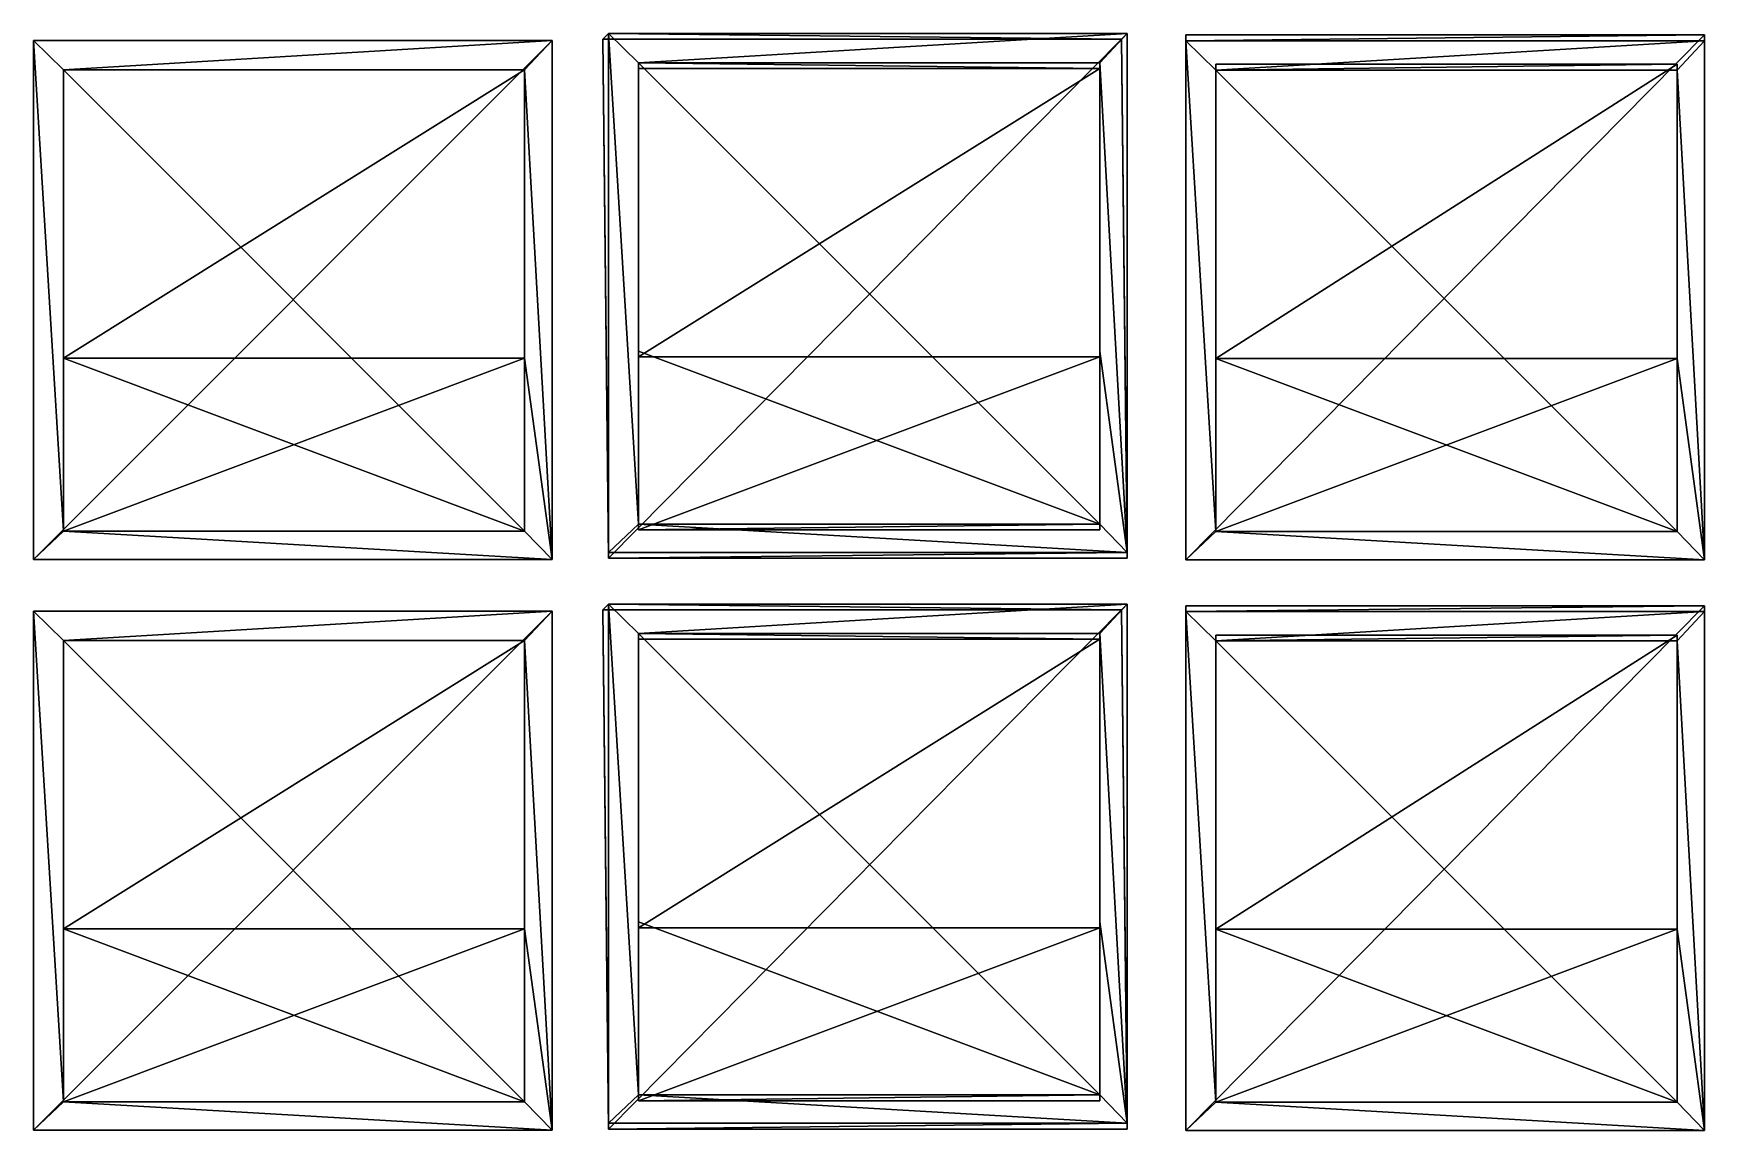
# Model space of a CAD drawing. Header units: metres. Extents: x 0 to 99.4, y 0 to 49.2.
# Drawn here: x 50 to 78.99, y 30.14 to 49.17 of the extents above; entities that cross this region are included whole.
import ezdxf

# ---------------------------------------------------------------- set-up
doc = ezdxf.new("R2010")
doc.units = ezdxf.units.M

msp = doc.modelspace()

# ---------------------------------------------------------------- meshes
at = {"layer": 'Layer0'}
mesh = msp.add_polyface(dxfattribs=at)
corners = [(50, 49.046, 1), (59, 49.046), (50, 49.046), (59, 49.046, 1)]
mesh.append_faces([[corners[k] for k in face] for face in [(0, 1, 2), (1, 0, 3)]], dxfattribs={"vtx0": -1})
mesh = msp.add_polyface(dxfattribs=at)
corners = [(50, 40.046, 1), (50.522, 40.537, 1), (50, 49.046, 1), (59, 40.046, 1), (58.522, 40.537, 1), (58.522, 43.537, 1), (58.522, 48.537, 1), (50.522, 48.537, 1), (59, 49.046, 1), (50.522, 43.537, 1)]
mesh.append_faces([[corners[k] for k in face] for face in [(7, 1, 9)]], dxfattribs={"vtx0": -1})
mesh.append_faces([[corners[k] for k in face] for face in [(0, 1, 2), (1, 3, 4), (4, 3, 5), (5, 3, 6), (2, 7, 8), (8, 6, 3)]], dxfattribs={"vtx0": -1, "vtx1": -1})
mesh.append_faces([[corners[k] for k in face] for face in [(7, 2, 1)]], dxfattribs={"vtx0": -1, "vtx1": -1, "vtx2": -1})
mesh.append_faces([[corners[k] for k in face] for face in [(1, 0, 3), (8, 7, 6)]], dxfattribs={"vtx0": -1, "vtx2": -1})
mesh = msp.add_polyface(dxfattribs=at)
corners = [(50, 49.046, 1), (50, 40.046), (50, 40.046, 1), (50, 49.046)]
mesh.append_faces([[corners[k] for k in face] for face in [(0, 1, 2), (1, 0, 3)]], dxfattribs={"vtx0": -1})
mesh = msp.add_polyface(dxfattribs=at)
corners = [(59, 49.046), (50, 40.046), (50, 49.046), (59, 40.046)]
mesh.append_faces([[corners[k] for k in face] for face in [(0, 1, 2), (1, 0, 3)]], dxfattribs={"vtx0": -1})
mesh = msp.add_polyface(dxfattribs=at)
corners = [(59, 49.046), (59, 40.046, 1), (59, 40.046), (59, 49.046, 1)]
mesh.append_faces([[corners[k] for k in face] for face in [(0, 1, 2), (1, 0, 3)]], dxfattribs={"vtx0": -1})
mesh = msp.add_polyface(dxfattribs=at)
corners = [(59.977, 49.166, 1), (68.877, 49.066), (59.877, 49.066), (68.977, 49.166, 1)]
mesh.append_faces([[corners[k] for k in face] for face in [(0, 1, 2), (1, 0, 3)]], dxfattribs={"vtx0": -1})
mesh = msp.add_polyface(dxfattribs=at)
corners = [(59.977, 49.166, 1), (59.877, 49.066), (59.977, 40.166, 1)]
mesh.append_faces([[corners[k] for k in face] for face in [(0, 1, 2)]])
mesh = msp.add_polyface(dxfattribs=at)
corners = [(68.877, 49.066), (59.977, 40.066), (59.877, 49.066), (68.977, 40.066)]
mesh.append_faces([[corners[k] for k in face] for face in [(0, 1, 2), (1, 0, 3)]], dxfattribs={"vtx0": -1})
mesh = msp.add_polyface(dxfattribs=at)
corners = [(59.877, 49.066), (59.977, 40.066), (59.977, 40.166, 1)]
mesh.append_faces([[corners[k] for k in face] for face in [(0, 1, 2)]])
mesh = msp.add_polyface(dxfattribs=at)
corners = [(59.977, 40.166, 1), (60.499, 40.657, 1), (59.977, 49.166, 1), (68.977, 40.166, 1), (68.499, 40.657, 1), (68.499, 43.657, 1), (68.499, 48.657, 1), (60.499, 48.657, 1), (68.977, 49.166, 1), (60.499, 43.657, 1)]
mesh.append_faces([[corners[k] for k in face] for face in [(7, 1, 9)]], dxfattribs={"vtx0": -1})
mesh.append_faces([[corners[k] for k in face] for face in [(0, 1, 2), (1, 3, 4), (4, 3, 5), (5, 3, 6), (2, 7, 8), (8, 6, 3)]], dxfattribs={"vtx0": -1, "vtx1": -1})
mesh.append_faces([[corners[k] for k in face] for face in [(7, 2, 1)]], dxfattribs={"vtx0": -1, "vtx1": -1, "vtx2": -1})
mesh.append_faces([[corners[k] for k in face] for face in [(1, 0, 3), (8, 7, 6)]], dxfattribs={"vtx0": -1, "vtx2": -1})
mesh = msp.add_polyface(dxfattribs=at)
corners = [(68.977, 49.166, 1), (68.977, 40.166, 1), (68.877, 49.066)]
mesh.append_faces([[corners[k] for k in face] for face in [(0, 1, 2)]])
mesh = msp.add_polyface(dxfattribs=at)
corners = [(68.877, 49.066), (68.977, 40.166, 1), (68.977, 40.066)]
mesh.append_faces([[corners[k] for k in face] for face in [(0, 1, 2)]])
mesh = msp.add_polyface(dxfattribs=at)
corners = [(69.992, 49.04, 1), (78.992, 49.14), (69.992, 49.14), (78.992, 49.04, 1)]
mesh.append_faces([[corners[k] for k in face] for face in [(0, 1, 2), (1, 0, 3)]], dxfattribs={"vtx0": -1})
mesh = msp.add_polyface(dxfattribs=at)
corners = [(69.992, 49.04, 1), (69.992, 40.04), (69.992, 40.04, 1), (69.992, 49.14)]
mesh.append_faces([[corners[k] for k in face] for face in [(0, 1, 2), (1, 0, 3)]], dxfattribs={"vtx0": -1})
mesh = msp.add_polyface(dxfattribs=at)
corners = [(78.992, 49.14), (69.992, 40.04), (69.992, 49.14), (78.992, 40.04)]
mesh.append_faces([[corners[k] for k in face] for face in [(0, 1, 2), (1, 0, 3)]], dxfattribs={"vtx0": -1})
mesh = msp.add_polyface(dxfattribs=at)
corners = [(69.992, 40.04, 1), (70.515, 40.531, 1), (69.992, 49.04, 1), (78.992, 40.04, 1), (78.515, 40.531, 1), (78.515, 43.531, 1), (78.515, 48.531, 1), (70.515, 48.531, 1), (78.992, 49.04, 1), (70.515, 43.531, 1)]
mesh.append_faces([[corners[k] for k in face] for face in [(7, 1, 9)]], dxfattribs={"vtx0": -1})
mesh.append_faces([[corners[k] for k in face] for face in [(0, 1, 2), (1, 3, 4), (4, 3, 5), (5, 3, 6), (2, 7, 8), (8, 6, 3)]], dxfattribs={"vtx0": -1, "vtx1": -1})
mesh.append_faces([[corners[k] for k in face] for face in [(7, 2, 1)]], dxfattribs={"vtx0": -1, "vtx1": -1, "vtx2": -1})
mesh.append_faces([[corners[k] for k in face] for face in [(1, 0, 3), (8, 7, 6)]], dxfattribs={"vtx0": -1, "vtx2": -1})
mesh = msp.add_polyface(dxfattribs=at)
corners = [(78.992, 49.14), (78.992, 40.04, 1), (78.992, 40.04), (78.992, 49.04, 1)]
mesh.append_faces([[corners[k] for k in face] for face in [(0, 1, 2), (1, 0, 3)]], dxfattribs={"vtx0": -1})
mesh = msp.add_polyface(dxfattribs=at)
corners = [(58.522, 48.537, 3), (50.522, 48.537, 1), (58.522, 48.537, 1), (50.522, 48.537, 3)]
mesh.append_faces([[corners[k] for k in face] for face in [(0, 1, 2), (1, 0, 3)]], dxfattribs={"vtx0": -1})
mesh = msp.add_polyface(dxfattribs=at)
corners = [(58.522, 48.537, 3), (50.522, 43.537, 3), (50.522, 48.537, 3), (58.522, 43.537, 3)]
mesh.append_faces([[corners[k] for k in face] for face in [(0, 1, 2), (1, 0, 3)]], dxfattribs={"vtx0": -1})
mesh = msp.add_polyface(dxfattribs=at)
corners = [(58.522, 40.537, 1), (50.522, 43.537, 1), (50.522, 40.537, 1), (50.522, 48.537, 1), (58.522, 48.537, 1), (58.522, 43.537, 1)]
mesh.append_faces([[corners[k] for k in face] for face in [(0, 1, 2), (4, 0, 5)]], dxfattribs={"vtx0": -1})
mesh.append_faces([[corners[k] for k in face] for face in [(1, 0, 3), (3, 0, 4)]], dxfattribs={"vtx0": -1, "vtx1": -1})
mesh = msp.add_polyface(dxfattribs=at)
corners = [(50.522, 48.537, 1), (50.522, 43.537, 3), (50.522, 43.537, 1), (50.522, 48.537, 3)]
mesh.append_faces([[corners[k] for k in face] for face in [(0, 1, 2), (1, 0, 3)]], dxfattribs={"vtx0": -1})
mesh = msp.add_polyface(dxfattribs=at)
corners = [(58.522, 48.537, 3), (58.522, 43.537, 1), (58.522, 43.537, 3), (58.522, 48.537, 1)]
mesh.append_faces([[corners[k] for k in face] for face in [(0, 1, 2), (1, 0, 3)]], dxfattribs={"vtx0": -1})
mesh = msp.add_polyface(dxfattribs=at)
corners = [(68.499, 48.557, 3), (60.499, 48.657, 1), (68.499, 48.657, 1), (60.499, 48.557, 3)]
mesh.append_faces([[corners[k] for k in face] for face in [(0, 1, 2), (1, 0, 3)]], dxfattribs={"vtx0": -1})
mesh = msp.add_polyface(dxfattribs=at)
corners = [(60.499, 43.657, 1), (60.499, 48.557, 3), (60.499, 43.557, 3), (60.499, 48.657, 1)]
mesh.append_faces([[corners[k] for k in face] for face in [(0, 1, 2), (1, 0, 3)]], dxfattribs={"vtx0": -1})
mesh = msp.add_polyface(dxfattribs=at)
corners = [(68.499, 40.657, 1), (60.499, 43.657, 1), (60.499, 40.657, 1), (60.499, 48.657, 1), (68.499, 48.657, 1), (68.499, 43.657, 1)]
mesh.append_faces([[corners[k] for k in face] for face in [(0, 1, 2), (4, 0, 5)]], dxfattribs={"vtx0": -1})
mesh.append_faces([[corners[k] for k in face] for face in [(1, 0, 3), (3, 0, 4)]], dxfattribs={"vtx0": -1, "vtx1": -1})
mesh = msp.add_polyface(dxfattribs=at)
corners = [(68.499, 48.557, 3), (60.499, 43.557, 3), (60.499, 48.557, 3), (68.499, 43.557, 3)]
mesh.append_faces([[corners[k] for k in face] for face in [(0, 1, 2), (1, 0, 3)]], dxfattribs={"vtx0": -1})
mesh = msp.add_polyface(dxfattribs=at)
corners = [(68.499, 48.557, 3), (68.499, 43.657, 1), (68.499, 43.557, 3), (68.499, 48.657, 1)]
mesh.append_faces([[corners[k] for k in face] for face in [(0, 1, 2), (1, 0, 3)]], dxfattribs={"vtx0": -1})
mesh = msp.add_polyface(dxfattribs=at)
corners = [(70.515, 48.531, 1), (70.515, 43.531, 3), (70.515, 43.531, 1), (70.515, 48.631, 3)]
mesh.append_faces([[corners[k] for k in face] for face in [(0, 1, 2), (1, 0, 3)]], dxfattribs={"vtx0": -1})
mesh = msp.add_polyface(dxfattribs=at)
corners = [(78.515, 48.631, 3), (70.515, 48.531, 1), (78.515, 48.531, 1), (70.515, 48.631, 3)]
mesh.append_faces([[corners[k] for k in face] for face in [(0, 1, 2), (1, 0, 3)]], dxfattribs={"vtx0": -1})
mesh = msp.add_polyface(dxfattribs=at)
corners = [(78.515, 48.631, 3), (70.515, 43.531, 3), (70.515, 48.631, 3), (78.515, 43.531, 3)]
mesh.append_faces([[corners[k] for k in face] for face in [(0, 1, 2), (1, 0, 3)]], dxfattribs={"vtx0": -1})
mesh = msp.add_polyface(dxfattribs=at)
corners = [(78.515, 40.531, 1), (70.515, 43.531, 1), (70.515, 40.531, 1), (70.515, 48.531, 1), (78.515, 48.531, 1), (78.515, 43.531, 1)]
mesh.append_faces([[corners[k] for k in face] for face in [(0, 1, 2), (4, 0, 5)]], dxfattribs={"vtx0": -1})
mesh.append_faces([[corners[k] for k in face] for face in [(1, 0, 3), (3, 0, 4)]], dxfattribs={"vtx0": -1, "vtx1": -1})
mesh = msp.add_polyface(dxfattribs=at)
corners = [(78.515, 48.631, 3), (78.515, 43.531, 1), (78.515, 43.531, 3), (78.515, 48.531, 1)]
mesh.append_faces([[corners[k] for k in face] for face in [(0, 1, 2), (1, 0, 3)]], dxfattribs={"vtx0": -1})
mesh = msp.add_polyface(dxfattribs=at)
corners = [(50.522, 43.537, 1), (50.522, 40.537, 2), (50.522, 40.537, 1), (50.522, 43.537, 3)]
mesh.append_faces([[corners[k] for k in face] for face in [(0, 1, 2), (1, 0, 3)]], dxfattribs={"vtx0": -1})
mesh = msp.add_polyface(dxfattribs=at)
corners = [(58.522, 43.537, 3), (50.522, 40.537, 2), (50.522, 43.537, 3), (58.522, 40.537, 2)]
mesh.append_faces([[corners[k] for k in face] for face in [(0, 1, 2), (1, 0, 3)]], dxfattribs={"vtx0": -1})
mesh = msp.add_polyface(dxfattribs=at)
corners = [(58.522, 43.537, 3), (58.522, 40.537, 1), (58.522, 40.537, 2), (58.522, 43.537, 1)]
mesh.append_faces([[corners[k] for k in face] for face in [(0, 1, 2), (1, 0, 3)]], dxfattribs={"vtx0": -1})
mesh = msp.add_polyface(dxfattribs=at)
corners = [(60.499, 40.657, 1), (60.499, 43.557, 3), (60.499, 40.557, 2), (60.499, 43.657, 1)]
mesh.append_faces([[corners[k] for k in face] for face in [(0, 1, 2), (1, 0, 3)]], dxfattribs={"vtx0": -1})
mesh = msp.add_polyface(dxfattribs=at)
corners = [(68.499, 43.557, 3), (60.499, 40.557, 2), (60.499, 43.557, 3), (68.499, 40.557, 2)]
mesh.append_faces([[corners[k] for k in face] for face in [(0, 1, 2), (1, 0, 3)]], dxfattribs={"vtx0": -1})
mesh = msp.add_polyface(dxfattribs=at)
corners = [(68.499, 43.557, 3), (68.499, 40.657, 1), (68.499, 40.557, 2), (68.499, 43.657, 1)]
mesh.append_faces([[corners[k] for k in face] for face in [(0, 1, 2), (1, 0, 3)]], dxfattribs={"vtx0": -1})
mesh = msp.add_polyface(dxfattribs=at)
corners = [(70.515, 43.531, 1), (70.515, 40.531, 2), (70.515, 40.531, 1), (70.515, 43.531, 3)]
mesh.append_faces([[corners[k] for k in face] for face in [(0, 1, 2), (1, 0, 3)]], dxfattribs={"vtx0": -1})
mesh = msp.add_polyface(dxfattribs=at)
corners = [(78.515, 43.531, 3), (70.515, 40.531, 2), (70.515, 43.531, 3), (78.515, 40.531, 2)]
mesh.append_faces([[corners[k] for k in face] for face in [(0, 1, 2), (1, 0, 3)]], dxfattribs={"vtx0": -1})
mesh = msp.add_polyface(dxfattribs=at)
corners = [(78.515, 43.531, 3), (78.515, 40.531, 1), (78.515, 40.531, 2), (78.515, 43.531, 1)]
mesh.append_faces([[corners[k] for k in face] for face in [(0, 1, 2), (1, 0, 3)]], dxfattribs={"vtx0": -1})
mesh = msp.add_polyface(dxfattribs=at)
corners = [(60.499, 40.557, 2), (68.499, 40.657, 1), (60.499, 40.657, 1), (68.499, 40.557, 2)]
mesh.append_faces([[corners[k] for k in face] for face in [(0, 1, 2), (1, 0, 3)]], dxfattribs={"vtx0": -1})
mesh = msp.add_polyface(dxfattribs=at)
corners = [(50.522, 40.537, 2), (58.522, 40.537, 1), (50.522, 40.537, 1), (58.522, 40.537, 2)]
mesh.append_faces([[corners[k] for k in face] for face in [(0, 1, 2), (1, 0, 3)]], dxfattribs={"vtx0": -1})
mesh = msp.add_polyface(dxfattribs=at)
corners = [(70.515, 40.531, 2), (78.515, 40.531, 1), (70.515, 40.531, 1), (78.515, 40.531, 2)]
mesh.append_faces([[corners[k] for k in face] for face in [(0, 1, 2), (1, 0, 3)]], dxfattribs={"vtx0": -1})
mesh = msp.add_polyface(dxfattribs=at)
corners = [(59, 40.046, 1), (50, 40.046), (59, 40.046), (50, 40.046, 1)]
mesh.append_faces([[corners[k] for k in face] for face in [(0, 1, 2), (1, 0, 3)]], dxfattribs={"vtx0": -1})
mesh = msp.add_polyface(dxfattribs=at)
corners = [(68.977, 40.166, 1), (59.977, 40.066), (68.977, 40.066), (59.977, 40.166, 1)]
mesh.append_faces([[corners[k] for k in face] for face in [(0, 1, 2), (1, 0, 3)]], dxfattribs={"vtx0": -1})
mesh = msp.add_polyface(dxfattribs=at)
corners = [(78.992, 40.04, 1), (69.992, 40.04), (78.992, 40.04), (69.992, 40.04, 1)]
mesh.append_faces([[corners[k] for k in face] for face in [(0, 1, 2), (1, 0, 3)]], dxfattribs={"vtx0": -1})
mesh = msp.add_polyface(dxfattribs=at)
corners = [(50, 39.151, 1), (59, 39.151), (50, 39.151), (59, 39.151, 1)]
mesh.append_faces([[corners[k] for k in face] for face in [(0, 1, 2), (1, 0, 3)]], dxfattribs={"vtx0": -1})
mesh = msp.add_polyface(dxfattribs=at)
corners = [(59, 39.151), (50, 30.151), (50, 39.151), (59, 30.151)]
mesh.append_faces([[corners[k] for k in face] for face in [(0, 1, 2), (1, 0, 3)]], dxfattribs={"vtx0": -1})
mesh = msp.add_polyface(dxfattribs=at)
corners = [(50, 39.151, 1), (50, 30.151), (50, 30.151, 1), (50, 39.151)]
mesh.append_faces([[corners[k] for k in face] for face in [(0, 1, 2), (1, 0, 3)]], dxfattribs={"vtx0": -1})
mesh = msp.add_polyface(dxfattribs=at)
corners = [(50, 30.151, 1), (50.522, 30.642, 1), (50, 39.151, 1), (59, 30.151, 1), (58.522, 30.642, 1), (58.522, 33.642, 1), (58.522, 38.642, 1), (50.522, 38.642, 1), (59, 39.151, 1), (50.522, 33.642, 1)]
mesh.append_faces([[corners[k] for k in face] for face in [(7, 1, 9)]], dxfattribs={"vtx0": -1})
mesh.append_faces([[corners[k] for k in face] for face in [(0, 1, 2), (1, 3, 4), (4, 3, 5), (5, 3, 6), (2, 7, 8), (8, 6, 3)]], dxfattribs={"vtx0": -1, "vtx1": -1})
mesh.append_faces([[corners[k] for k in face] for face in [(7, 2, 1)]], dxfattribs={"vtx0": -1, "vtx1": -1, "vtx2": -1})
mesh.append_faces([[corners[k] for k in face] for face in [(1, 0, 3), (8, 7, 6)]], dxfattribs={"vtx0": -1, "vtx2": -1})
mesh = msp.add_polyface(dxfattribs=at)
corners = [(59, 39.151), (59, 30.151, 1), (59, 30.151), (59, 39.151, 1)]
mesh.append_faces([[corners[k] for k in face] for face in [(0, 1, 2), (1, 0, 3)]], dxfattribs={"vtx0": -1})
mesh = msp.add_polyface(dxfattribs=at)
corners = [(59.977, 39.271, 1), (68.877, 39.171), (59.877, 39.171), (68.977, 39.271, 1)]
mesh.append_faces([[corners[k] for k in face] for face in [(0, 1, 2), (1, 0, 3)]], dxfattribs={"vtx0": -1})
mesh = msp.add_polyface(dxfattribs=at)
corners = [(59.977, 39.271, 1), (59.877, 39.171), (59.977, 30.271, 1)]
mesh.append_faces([[corners[k] for k in face] for face in [(0, 1, 2)]])
mesh = msp.add_polyface(dxfattribs=at)
corners = [(68.877, 39.171), (59.977, 30.171), (59.877, 39.171), (68.977, 30.171)]
mesh.append_faces([[corners[k] for k in face] for face in [(0, 1, 2), (1, 0, 3)]], dxfattribs={"vtx0": -1})
mesh = msp.add_polyface(dxfattribs=at)
corners = [(59.877, 39.171), (59.977, 30.171), (59.977, 30.271, 1)]
mesh.append_faces([[corners[k] for k in face] for face in [(0, 1, 2)]])
mesh = msp.add_polyface(dxfattribs=at)
corners = [(59.977, 30.271, 1), (60.499, 30.762, 1), (59.977, 39.271, 1), (68.977, 30.271, 1), (68.499, 30.762, 1), (68.499, 33.762, 1), (68.499, 38.762, 1), (60.499, 38.762, 1), (68.977, 39.271, 1), (60.499, 33.762, 1)]
mesh.append_faces([[corners[k] for k in face] for face in [(7, 1, 9)]], dxfattribs={"vtx0": -1})
mesh.append_faces([[corners[k] for k in face] for face in [(0, 1, 2), (1, 3, 4), (4, 3, 5), (5, 3, 6), (2, 7, 8), (8, 6, 3)]], dxfattribs={"vtx0": -1, "vtx1": -1})
mesh.append_faces([[corners[k] for k in face] for face in [(7, 2, 1)]], dxfattribs={"vtx0": -1, "vtx1": -1, "vtx2": -1})
mesh.append_faces([[corners[k] for k in face] for face in [(1, 0, 3), (8, 7, 6)]], dxfattribs={"vtx0": -1, "vtx2": -1})
mesh = msp.add_polyface(dxfattribs=at)
corners = [(68.977, 39.271, 1), (68.977, 30.271, 1), (68.877, 39.171)]
mesh.append_faces([[corners[k] for k in face] for face in [(0, 1, 2)]])
mesh = msp.add_polyface(dxfattribs=at)
corners = [(68.877, 39.171), (68.977, 30.271, 1), (68.977, 30.171)]
mesh.append_faces([[corners[k] for k in face] for face in [(0, 1, 2)]])
mesh = msp.add_polyface(dxfattribs=at)
corners = [(69.992, 39.145, 1), (78.992, 39.245), (69.992, 39.245), (78.992, 39.145, 1)]
mesh.append_faces([[corners[k] for k in face] for face in [(0, 1, 2), (1, 0, 3)]], dxfattribs={"vtx0": -1})
mesh = msp.add_polyface(dxfattribs=at)
corners = [(78.992, 39.245), (69.992, 30.145), (69.992, 39.245), (78.992, 30.145)]
mesh.append_faces([[corners[k] for k in face] for face in [(0, 1, 2), (1, 0, 3)]], dxfattribs={"vtx0": -1})
mesh = msp.add_polyface(dxfattribs=at)
corners = [(69.992, 39.145, 1), (69.992, 30.145), (69.992, 30.145, 1), (69.992, 39.245)]
mesh.append_faces([[corners[k] for k in face] for face in [(0, 1, 2), (1, 0, 3)]], dxfattribs={"vtx0": -1})
mesh = msp.add_polyface(dxfattribs=at)
corners = [(69.992, 30.145, 1), (70.515, 30.636, 1), (69.992, 39.145, 1), (78.992, 30.145, 1), (78.515, 30.636, 1), (78.515, 33.636, 1), (78.515, 38.636, 1), (70.515, 38.636, 1), (78.992, 39.145, 1), (70.515, 33.636, 1)]
mesh.append_faces([[corners[k] for k in face] for face in [(7, 1, 9)]], dxfattribs={"vtx0": -1})
mesh.append_faces([[corners[k] for k in face] for face in [(0, 1, 2), (1, 3, 4), (4, 3, 5), (5, 3, 6), (2, 7, 8), (8, 6, 3)]], dxfattribs={"vtx0": -1, "vtx1": -1})
mesh.append_faces([[corners[k] for k in face] for face in [(7, 2, 1)]], dxfattribs={"vtx0": -1, "vtx1": -1, "vtx2": -1})
mesh.append_faces([[corners[k] for k in face] for face in [(1, 0, 3), (8, 7, 6)]], dxfattribs={"vtx0": -1, "vtx2": -1})
mesh = msp.add_polyface(dxfattribs=at)
corners = [(78.992, 39.245), (78.992, 30.145, 1), (78.992, 30.145), (78.992, 39.145, 1)]
mesh.append_faces([[corners[k] for k in face] for face in [(0, 1, 2), (1, 0, 3)]], dxfattribs={"vtx0": -1})
mesh = msp.add_polyface(dxfattribs=at)
corners = [(58.522, 38.642, 3), (50.522, 38.642, 1), (58.522, 38.642, 1), (50.522, 38.642, 3)]
mesh.append_faces([[corners[k] for k in face] for face in [(0, 1, 2), (1, 0, 3)]], dxfattribs={"vtx0": -1})
mesh = msp.add_polyface(dxfattribs=at)
corners = [(58.522, 30.642, 1), (50.522, 33.642, 1), (50.522, 30.642, 1), (50.522, 38.642, 1), (58.522, 38.642, 1), (58.522, 33.642, 1)]
mesh.append_faces([[corners[k] for k in face] for face in [(0, 1, 2), (4, 0, 5)]], dxfattribs={"vtx0": -1})
mesh.append_faces([[corners[k] for k in face] for face in [(1, 0, 3), (3, 0, 4)]], dxfattribs={"vtx0": -1, "vtx1": -1})
mesh = msp.add_polyface(dxfattribs=at)
corners = [(58.522, 38.642, 3), (50.522, 33.642, 3), (50.522, 38.642, 3), (58.522, 33.642, 3)]
mesh.append_faces([[corners[k] for k in face] for face in [(0, 1, 2), (1, 0, 3)]], dxfattribs={"vtx0": -1})
mesh = msp.add_polyface(dxfattribs=at)
corners = [(50.522, 38.642, 1), (50.522, 33.642, 3), (50.522, 33.642, 1), (50.522, 38.642, 3)]
mesh.append_faces([[corners[k] for k in face] for face in [(0, 1, 2), (1, 0, 3)]], dxfattribs={"vtx0": -1})
mesh = msp.add_polyface(dxfattribs=at)
corners = [(58.522, 38.642, 3), (58.522, 33.642, 1), (58.522, 33.642, 3), (58.522, 38.642, 1)]
mesh.append_faces([[corners[k] for k in face] for face in [(0, 1, 2), (1, 0, 3)]], dxfattribs={"vtx0": -1})
mesh = msp.add_polyface(dxfattribs=at)
corners = [(68.499, 38.662, 3), (60.499, 38.762, 1), (68.499, 38.762, 1), (60.499, 38.662, 3)]
mesh.append_faces([[corners[k] for k in face] for face in [(0, 1, 2), (1, 0, 3)]], dxfattribs={"vtx0": -1})
mesh = msp.add_polyface(dxfattribs=at)
corners = [(60.499, 33.762, 1), (60.499, 38.662, 3), (60.499, 33.662, 3), (60.499, 38.762, 1)]
mesh.append_faces([[corners[k] for k in face] for face in [(0, 1, 2), (1, 0, 3)]], dxfattribs={"vtx0": -1})
mesh = msp.add_polyface(dxfattribs=at)
corners = [(68.499, 30.762, 1), (60.499, 33.762, 1), (60.499, 30.762, 1), (60.499, 38.762, 1), (68.499, 38.762, 1), (68.499, 33.762, 1)]
mesh.append_faces([[corners[k] for k in face] for face in [(0, 1, 2), (4, 0, 5)]], dxfattribs={"vtx0": -1})
mesh.append_faces([[corners[k] for k in face] for face in [(1, 0, 3), (3, 0, 4)]], dxfattribs={"vtx0": -1, "vtx1": -1})
mesh = msp.add_polyface(dxfattribs=at)
corners = [(68.499, 38.662, 3), (60.499, 33.662, 3), (60.499, 38.662, 3), (68.499, 33.662, 3)]
mesh.append_faces([[corners[k] for k in face] for face in [(0, 1, 2), (1, 0, 3)]], dxfattribs={"vtx0": -1})
mesh = msp.add_polyface(dxfattribs=at)
corners = [(68.499, 38.662, 3), (68.499, 33.762, 1), (68.499, 33.662, 3), (68.499, 38.762, 1)]
mesh.append_faces([[corners[k] for k in face] for face in [(0, 1, 2), (1, 0, 3)]], dxfattribs={"vtx0": -1})
mesh = msp.add_polyface(dxfattribs=at)
corners = [(78.515, 38.736, 3), (70.515, 33.636, 3), (70.515, 38.736, 3), (78.515, 33.636, 3)]
mesh.append_faces([[corners[k] for k in face] for face in [(0, 1, 2), (1, 0, 3)]], dxfattribs={"vtx0": -1})
mesh = msp.add_polyface(dxfattribs=at)
corners = [(78.515, 38.736, 3), (70.515, 38.636, 1), (78.515, 38.636, 1), (70.515, 38.736, 3)]
mesh.append_faces([[corners[k] for k in face] for face in [(0, 1, 2), (1, 0, 3)]], dxfattribs={"vtx0": -1})
mesh = msp.add_polyface(dxfattribs=at)
corners = [(70.515, 38.636, 1), (70.515, 33.636, 3), (70.515, 33.636, 1), (70.515, 38.736, 3)]
mesh.append_faces([[corners[k] for k in face] for face in [(0, 1, 2), (1, 0, 3)]], dxfattribs={"vtx0": -1})
mesh = msp.add_polyface(dxfattribs=at)
corners = [(78.515, 30.636, 1), (70.515, 33.636, 1), (70.515, 30.636, 1), (70.515, 38.636, 1), (78.515, 38.636, 1), (78.515, 33.636, 1)]
mesh.append_faces([[corners[k] for k in face] for face in [(0, 1, 2), (4, 0, 5)]], dxfattribs={"vtx0": -1})
mesh.append_faces([[corners[k] for k in face] for face in [(1, 0, 3), (3, 0, 4)]], dxfattribs={"vtx0": -1, "vtx1": -1})
mesh = msp.add_polyface(dxfattribs=at)
corners = [(78.515, 38.736, 3), (78.515, 33.636, 1), (78.515, 33.636, 3), (78.515, 38.636, 1)]
mesh.append_faces([[corners[k] for k in face] for face in [(0, 1, 2), (1, 0, 3)]], dxfattribs={"vtx0": -1})
mesh = msp.add_polyface(dxfattribs=at)
corners = [(50.522, 33.642, 1), (50.522, 30.642, 2), (50.522, 30.642, 1), (50.522, 33.642, 3)]
mesh.append_faces([[corners[k] for k in face] for face in [(0, 1, 2), (1, 0, 3)]], dxfattribs={"vtx0": -1})
mesh = msp.add_polyface(dxfattribs=at)
corners = [(58.522, 33.642, 3), (50.522, 30.642, 2), (50.522, 33.642, 3), (58.522, 30.642, 2)]
mesh.append_faces([[corners[k] for k in face] for face in [(0, 1, 2), (1, 0, 3)]], dxfattribs={"vtx0": -1})
mesh = msp.add_polyface(dxfattribs=at)
corners = [(58.522, 33.642, 3), (58.522, 30.642, 1), (58.522, 30.642, 2), (58.522, 33.642, 1)]
mesh.append_faces([[corners[k] for k in face] for face in [(0, 1, 2), (1, 0, 3)]], dxfattribs={"vtx0": -1})
mesh = msp.add_polyface(dxfattribs=at)
corners = [(60.499, 30.762, 1), (60.499, 33.662, 3), (60.499, 30.662, 2), (60.499, 33.762, 1)]
mesh.append_faces([[corners[k] for k in face] for face in [(0, 1, 2), (1, 0, 3)]], dxfattribs={"vtx0": -1})
mesh = msp.add_polyface(dxfattribs=at)
corners = [(68.499, 33.662, 3), (60.499, 30.662, 2), (60.499, 33.662, 3), (68.499, 30.662, 2)]
mesh.append_faces([[corners[k] for k in face] for face in [(0, 1, 2), (1, 0, 3)]], dxfattribs={"vtx0": -1})
mesh = msp.add_polyface(dxfattribs=at)
corners = [(68.499, 33.662, 3), (68.499, 30.762, 1), (68.499, 30.662, 2), (68.499, 33.762, 1)]
mesh.append_faces([[corners[k] for k in face] for face in [(0, 1, 2), (1, 0, 3)]], dxfattribs={"vtx0": -1})
mesh = msp.add_polyface(dxfattribs=at)
corners = [(70.515, 33.636, 1), (70.515, 30.636, 2), (70.515, 30.636, 1), (70.515, 33.636, 3)]
mesh.append_faces([[corners[k] for k in face] for face in [(0, 1, 2), (1, 0, 3)]], dxfattribs={"vtx0": -1})
mesh = msp.add_polyface(dxfattribs=at)
corners = [(78.515, 33.636, 3), (70.515, 30.636, 2), (70.515, 33.636, 3), (78.515, 30.636, 2)]
mesh.append_faces([[corners[k] for k in face] for face in [(0, 1, 2), (1, 0, 3)]], dxfattribs={"vtx0": -1})
mesh = msp.add_polyface(dxfattribs=at)
corners = [(78.515, 33.636, 3), (78.515, 30.636, 1), (78.515, 30.636, 2), (78.515, 33.636, 1)]
mesh.append_faces([[corners[k] for k in face] for face in [(0, 1, 2), (1, 0, 3)]], dxfattribs={"vtx0": -1})
mesh = msp.add_polyface(dxfattribs=at)
corners = [(60.499, 30.662, 2), (68.499, 30.762, 1), (60.499, 30.762, 1), (68.499, 30.662, 2)]
mesh.append_faces([[corners[k] for k in face] for face in [(0, 1, 2), (1, 0, 3)]], dxfattribs={"vtx0": -1})
mesh = msp.add_polyface(dxfattribs=at)
corners = [(50.522, 30.642, 2), (58.522, 30.642, 1), (50.522, 30.642, 1), (58.522, 30.642, 2)]
mesh.append_faces([[corners[k] for k in face] for face in [(0, 1, 2), (1, 0, 3)]], dxfattribs={"vtx0": -1})
mesh = msp.add_polyface(dxfattribs=at)
corners = [(70.515, 30.636, 2), (78.515, 30.636, 1), (70.515, 30.636, 1), (78.515, 30.636, 2)]
mesh.append_faces([[corners[k] for k in face] for face in [(0, 1, 2), (1, 0, 3)]], dxfattribs={"vtx0": -1})
mesh = msp.add_polyface(dxfattribs=at)
corners = [(68.977, 30.271, 1), (59.977, 30.171), (68.977, 30.171), (59.977, 30.271, 1)]
mesh.append_faces([[corners[k] for k in face] for face in [(0, 1, 2), (1, 0, 3)]], dxfattribs={"vtx0": -1})
mesh = msp.add_polyface(dxfattribs=at)
corners = [(59, 30.151, 1), (50, 30.151), (59, 30.151), (50, 30.151, 1)]
mesh.append_faces([[corners[k] for k in face] for face in [(0, 1, 2), (1, 0, 3)]], dxfattribs={"vtx0": -1})
mesh = msp.add_polyface(dxfattribs=at)
corners = [(78.992, 30.145, 1), (69.992, 30.145), (78.992, 30.145), (69.992, 30.145, 1)]
mesh.append_faces([[corners[k] for k in face] for face in [(0, 1, 2), (1, 0, 3)]], dxfattribs={"vtx0": -1})

doc.saveas('drawing.dxf')
